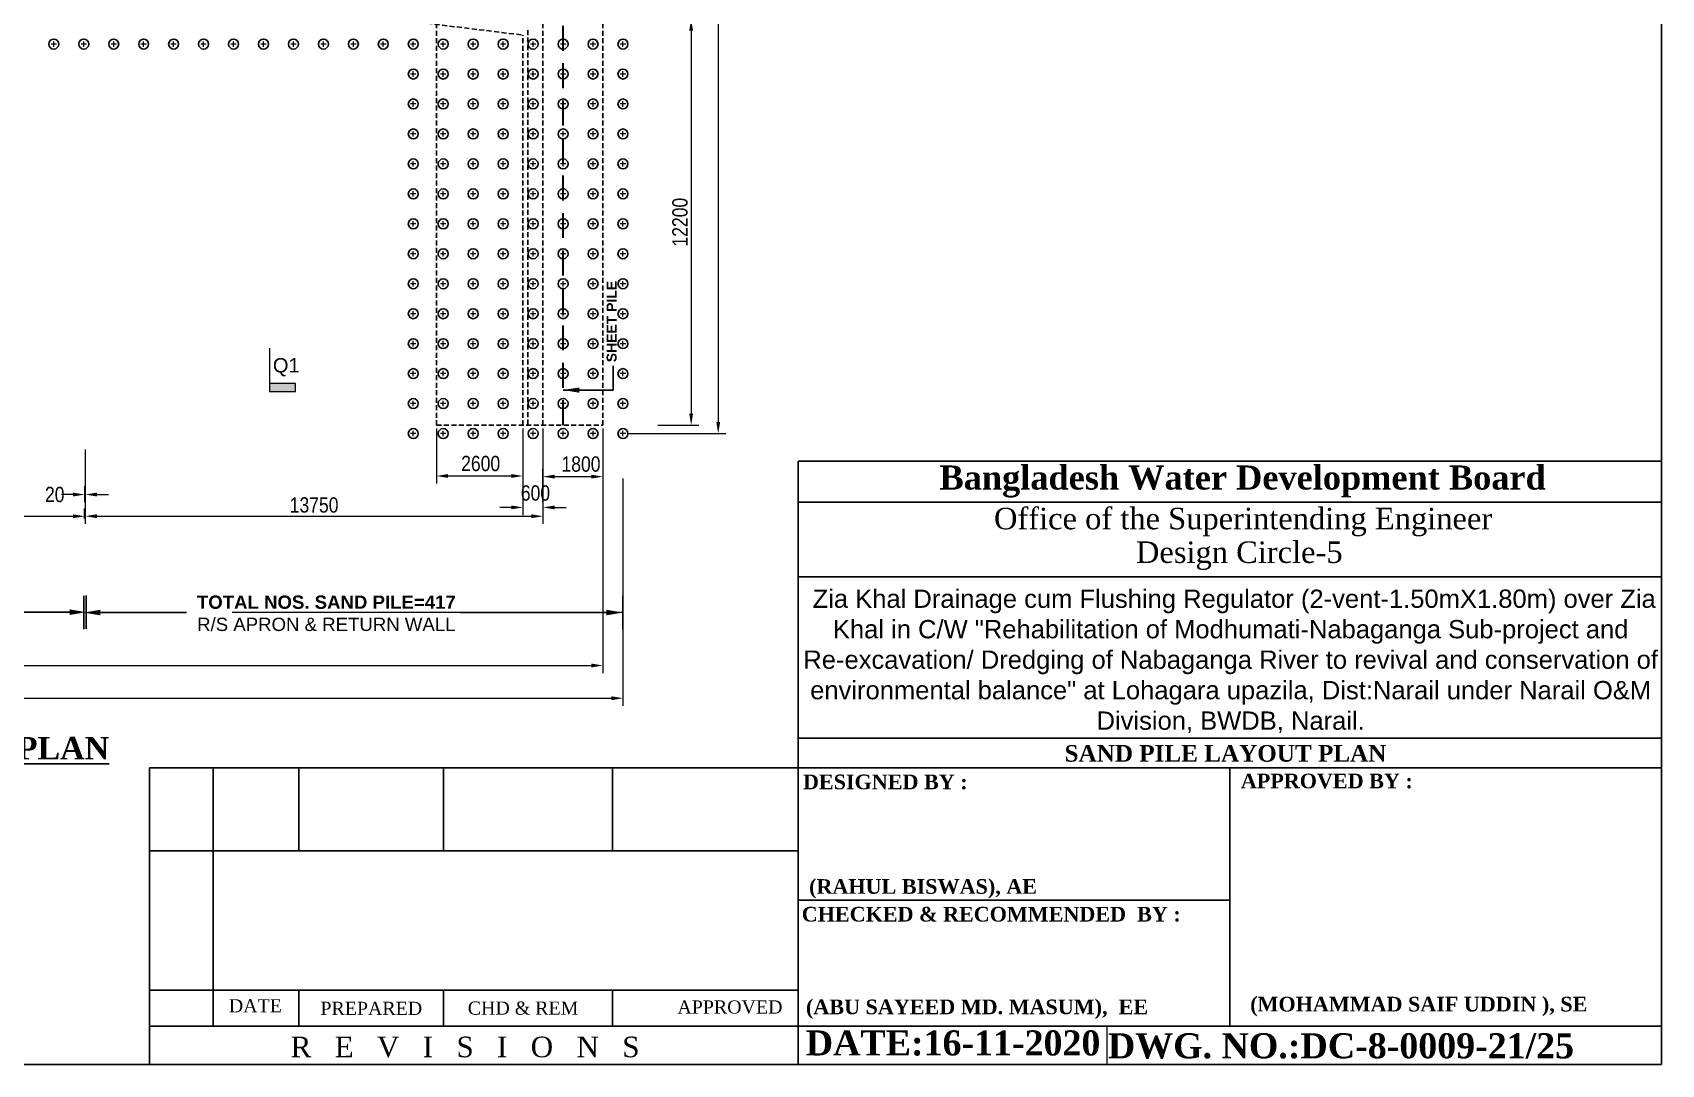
# Model space of a CAD drawing. Extents: x -358915 to 1258323, y -1585493 to -305611.
# Drawn here: x 892963 to 941898, y -1527406 to -1496410 of the extents above; entities that cross this region are included whole.
import ezdxf

# ---------------------------------------------------------------- set-up
doc = ezdxf.new("R2010")
doc.units = 0
doc.header["$LTSCALE"] = 300
doc.header["$MEASUREMENT"] = 0
doc.linetypes.add('DASHED', pattern=[0.75, 0.5, -0.25])
doc.layers.get('0').update_dxf_attribs({"linetype": 'CONTINUOUS'})
doc.layers.get('DEFPOINTS').update_dxf_attribs({"linetype": 'CONTINUOUS'})
for name, color, linetype, lineweight in [('Dim', 7, 'CONTINUOUS', 9), ('Dimension', 8, 'CONTINUOUS', 18), ('Left Bank Profile', 7, 'CONTINUOUS', 25), ('line2', 3, 'CONTINUOUS', 30)]:
    doc.layers.add(name, color=color, linetype=linetype, lineweight=lineweight)
for name, color, linetype in [('LINE', 7, 'CONTINUOUS'), ('P1', 7, 'CONTINUOUS'), ('TEXT', 10, 'CONTINUOUS')]:
    doc.layers.add(name, color=color, linetype=linetype)
doc.styles.add('1-2', font='arial.ttf')
doc.styles.add('Arial', font='arial.ttf')
doc.styles.add('DIM', font='isocp3.shx')
doc.styles.add('dimText', font='ARIALN.TTF')
doc.styles.add('text', font='ARIALN.TTF', dxfattribs={"height": 1.6})
doc.dimstyles.new('dim_230', dxfattribs={"dimtxt": 460, "dimasz": 460, "dimexe": 230, "dimexo": 100, "dimgap": 100, "dimtad": 1, "dimdec": 0, "dimzin": 0, "dimdsep": 46, "dimtxsty": 'dimText', "dimcen": 0.09, "dimclrd": 256, "dimclre": 256, "dimclrt": 7, "dimadec": 0, "dimazin": 0, "dimtfac": 1, "dimtdec": 0, "dimtofl": 0, "dimtmove": 0, "dimatfit": 3, "dimfxl": 1, "dimtolj": 1, "dimtzin": 0, "dimlwd": -1, "dimlwe": -1, "dimarcsym": 0})
doc.dimstyles.new('dim_240', dxfattribs={"dimtxt": 480, "dimasz": 480, "dimexe": 300, "dimexo": 200, "dimgap": 200, "dimtad": 1, "dimdec": 0, "dimzin": 0, "dimdsep": 46, "dimtxsty": 'DIM', "dimcen": 350, "dimclrd": 5, "dimclre": 5, "dimclrt": 7, "dimadec": 0, "dimazin": 0, "dimtfac": 1, "dimtdec": 0, "dimtmove": 0, "dimatfit": 3, "dimfxl": 20, "dimtolj": 1, "dimtzin": 0, "dimarcsym": 0})
doc.dimstyles.new('dim_250', dxfattribs={"dimtxt": 500, "dimasz": 500, "dimexe": 500, "dimexo": 100, "dimgap": 150, "dimtad": 1, "dimdec": 0, "dimzin": 0, "dimdsep": 46, "dimtxsty": 'Arial', "dimcen": 350, "dimclrd": 5, "dimclre": 5, "dimclrt": 7, "dimadec": 0, "dimazin": 0, "dimtfac": 1, "dimtdec": 0, "dimtmove": 0, "dimatfit": 3, "dimfxl": 500, "dimfxlon": 1, "dimtolj": 1, "dimtzin": 0, "dimarcsym": 0})

# ---------------------------------------------------------------- blocks, each defined once
blk = doc.blocks.new('*D1638')
at = {"layer": 'DEFPOINTS', "color": 0, "ltscale": 500}
for p in [(911644, -1496005), (911644, -1508205), (912749, -1508205)]:
    blk.add_point(p, dxfattribs=at)
at = {"layer": 'Dim', "ltscale": 500}
for p, q in [((911744, -1496005), (912979, -1496005)), ((912749, -1496355), (912749, -1507855)), ((911744, -1508205), (912979, -1508205))]:
    blk.add_line(p, q, dxfattribs=at)
for points in [[(912691, -1496355), (912807, -1496355), (912749, -1496005)], [(912691, -1507855), (912807, -1507855), (912749, -1508205)]]:
    blk.add_solid(points, dxfattribs=at)
at = {"layer": 'Dim', "color": 7, "ltscale": 500, "insert": (912414, -1502105), "char_height": 460, "attachment_point": 5, "rotation": 90, "style": 'dimText'}
blk.add_mtext('\\A1;12200', dxfattribs=at)
blk = doc.blocks.new('*D1646')
at = {"layer": 'DEFPOINTS', "color": 0, "ltscale": 500}
for p in [(894528, -1509937), (894548, -1509937), (894548, -1510288)]:
    blk.add_point(p, dxfattribs=at)
at = {"layer": 'Dim', "ltscale": 500}
for p, q in [((894528, -1510037), (894528, -1510518)), ((894548, -1510037), (894548, -1510518)), ((894178, -1510288), (893828, -1510288)), ((894898, -1510288), (895248, -1510288))]:
    blk.add_line(p, q, dxfattribs=at)
for points in [[(894178, -1510229), (894178, -1510346), (894528, -1510288)], [(894898, -1510229), (894898, -1510346), (894548, -1510288)]]:
    blk.add_solid(points, dxfattribs=at)
at = {"layer": 'Dim', "color": 7, "ltscale": 500, "insert": (893629, -1510288), "char_height": 460, "attachment_point": 5, "style": 'dimText'}
blk.add_mtext('\\A1;20', dxfattribs=at)
blk = doc.blocks.new('*D1647')
at = {"layer": 'DEFPOINTS', "color": 0, "ltscale": 500}
for p in [(905096, -1508205), (907696, -1508205), (907696, -1509729)]:
    blk.add_point(p, dxfattribs=at)
at = {"layer": 'Dim', "ltscale": 500}
for p, q in [((905096, -1508305), (905096, -1509959)), ((907696, -1508305), (907696, -1509959)), ((905446, -1509729), (907346, -1509729))]:
    blk.add_line(p, q, dxfattribs=at)
for points in [[(905446, -1509671), (905446, -1509787), (905096, -1509729)], [(907346, -1509671), (907346, -1509787), (907696, -1509729)]]:
    blk.add_solid(points, dxfattribs=at)
at = {"layer": 'Dim', "color": 7, "ltscale": 500, "insert": (906425, -1509357), "char_height": 460, "attachment_point": 5, "style": 'dimText'}
blk.add_mtext('\\A1;2600', dxfattribs=at)
blk = doc.blocks.new('*D1648')
at = {"layer": 'DEFPOINTS', "color": 0, "ltscale": 500}
for p in [(907696, -1509814), (908296, -1510616), (908296, -1510674)]:
    blk.add_point(p, dxfattribs=at)
at = {"layer": 'Dim', "ltscale": 500}
for p, q in [((907696, -1509914), (907696, -1510904)), ((907346, -1510674), (906996, -1510674)), ((908296, -1510716), (908296, -1510904)), ((908646, -1510674), (908996, -1510674))]:
    blk.add_line(p, q, dxfattribs=at)
for points in [[(907346, -1510616), (907346, -1510732), (907696, -1510674)], [(908646, -1510616), (908646, -1510732), (908296, -1510674)]]:
    blk.add_solid(points, dxfattribs=at)
at = {"layer": 'Dim', "color": 7, "ltscale": 500, "insert": (908071, -1510244), "char_height": 460, "attachment_point": 5, "style": 'dimText'}
blk.add_mtext('\\A1;600', dxfattribs=at)
blk = doc.blocks.new('*D1649')
at = {"layer": 'DEFPOINTS', "color": 0, "ltscale": 500}
for p in [(910096, -1508205), (910096, -1509749), (908296, -1510616)]:
    blk.add_point(p, dxfattribs=at)
at = {"layer": 'Dim', "ltscale": 500}
for p, q in [((910096, -1508305), (910096, -1509979)), ((908296, -1510516), (908296, -1509519)), ((908646, -1509749), (909746, -1509749))]:
    blk.add_line(p, q, dxfattribs=at)
for points in [[(908646, -1509691), (908646, -1509807), (908296, -1509749)], [(909746, -1509691), (909746, -1509807), (910096, -1509749)]]:
    blk.add_solid(points, dxfattribs=at)
at = {"layer": 'Dim', "color": 7, "ltscale": 500, "insert": (909439, -1509374), "char_height": 460, "attachment_point": 5, "style": 'dimText'}
blk.add_mtext('\\A1;1800', dxfattribs=at)
blk = doc.blocks.new('*D1650')
at = {"layer": 'DEFPOINTS', "color": 0, "ltscale": 500}
for p in [(910701, -1476055), (910726, -1508455), (913562, -1508455)]:
    blk.add_point(p, dxfattribs=at)
at = {"layer": 'Dim', "ltscale": 500}
for p, q in [((910801, -1476055), (913792, -1476055)), ((913562, -1476405), (913562, -1508105)), ((910826, -1508455), (913792, -1508455))]:
    blk.add_line(p, q, dxfattribs=at)
for points in [[(913504, -1476405), (913621, -1476405), (913562, -1476055)], [(913504, -1508105), (913621, -1508105), (913562, -1508455)]]:
    blk.add_solid(points, dxfattribs=at)
at = {"layer": 'Dim', "color": 7, "ltscale": 500, "insert": (913227, -1492255), "char_height": 460, "attachment_point": 5, "rotation": 90, "style": 'dimText'}
blk.add_mtext('\\A1;32400', dxfattribs=at)
blk = doc.blocks.new('*D1658')
at = {"layer": 'DEFPOINTS', "color": 0, "ltscale": 50}
for p in [(894576, -1512646), (883500, -1513110), (894576, -1513820)]:
    blk.add_point(p, dxfattribs=at)
at = {"layer": 'Dim', "color": 5, "lineweight": -2, "ltscale": 50}
for p, q in [((883500, -1513320), (883500, -1514320)), ((894576, -1513320), (894576, -1514320)), ((884000, -1513820), (894076, -1513820))]:
    blk.add_line(p, q, dxfattribs=at)
at = {"layer": 'Dim', "color": 5, "ltscale": 50}
for points in [[(884000, -1513737), (884000, -1513904), (883500, -1513820)], [(894076, -1513737), (894076, -1513904), (894576, -1513820)]]:
    blk.add_solid(points, dxfattribs=at)
at = {"layer": 'Dim', "color": 7, "ltscale": 50, "insert": (887652, -1512596), "char_height": 450, "attachment_point": 5, "style": 'Arial'}
blk.add_mtext('\\A1;\\P{\\fArial|b1|i0|c0|p34;\\H0.8889x; TOTAL NOS. SAND PILE=121\\P\\fArial|b0|i0|c0|p34;BARREL SIDE}', dxfattribs=at)
blk = doc.blocks.new('T')
at = {"layer": 'Dim'}
h = blk.add_hatch(color=6, dxfattribs=at)
h.dxf.hatch_style = 1
h.paths.add_polyline_path([(-137, 0), (157, 0), (157, 975), (-137, 975)])
at = {"layer": 'Dimension', "color": 0, "lineweight": 13, "ltscale": 2}
for p, q in [((-137, 0), (-137, 975)), ((-137, 975), (157, 975)), ((157, 975), (157, 0)), ((1481, 0), (-137, 0))]:
    blk.add_line(p, q, dxfattribs=at)
blk = doc.blocks.new('*D1666')
at = {"layer": 'DEFPOINTS', "color": 0, "ltscale": 500}
for p in [(883528, -1511114), (894528, -1510940), (894528, -1511114)]:
    blk.add_point(p, dxfattribs=at)
at = {"layer": 'Dim', "ltscale": 500}
for p, q in [((883528, -1511014), (883528, -1510710)), ((883878, -1510940), (894178, -1510940)), ((894528, -1511014), (894528, -1510710))]:
    blk.add_line(p, q, dxfattribs=at)
for points in [[(883878, -1510881), (883878, -1510998), (883528, -1510940)], [(894178, -1510881), (894178, -1510998), (894528, -1510940)]]:
    blk.add_solid(points, dxfattribs=at)
at = {"layer": 'Dim', "color": 7, "ltscale": 500, "insert": (889028, -1510605), "char_height": 460, "attachment_point": 5, "style": 'dimText'}
blk.add_mtext('\\A1;11000', dxfattribs=at)
blk = doc.blocks.new('K')
at = {"layer": 'Dim', "ltscale": 50}
for points in [[(311223, -378424), (311223, -378262)], [(311304, -378343), (311142, -378343)]]:
    blk.add_lwpolyline(points, dxfattribs=at)
at = {"layer": 'P1', "ltscale": 50}
blk.add_circle((311223, -378343), 150, dxfattribs=at)
blk = doc.blocks.new('*D1670')
at = {"layer": 'DEFPOINTS', "color": 0, "ltscale": 500}
for p in [(908296, -1508205), (894546, -1508834), (908296, -1510938)]:
    blk.add_point(p, dxfattribs=at)
at = {"layer": 'Dim', "ltscale": 500}
for p, q in [((908296, -1508305), (908296, -1511168)), ((894546, -1508934), (894546, -1511168)), ((894896, -1510938), (907946, -1510938))]:
    blk.add_line(p, q, dxfattribs=at)
for points in [[(894896, -1510879), (894896, -1510996), (894546, -1510938)], [(907946, -1510879), (907946, -1510996), (908296, -1510938)]]:
    blk.add_solid(points, dxfattribs=at)
at = {"layer": 'Dim', "color": 7, "ltscale": 500, "insert": (901421, -1510603), "char_height": 460, "attachment_point": 5, "style": 'dimText'}
blk.add_mtext('\\A1;13750', dxfattribs=at)
blk = doc.blocks.new('*D1671')
at = {"layer": 'DEFPOINTS', "color": 0, "ltscale": 50}
for p in [(910701, -1510126), (894501, -1512652), (910701, -1513833)]:
    blk.add_point(p, dxfattribs=at)
at = {"layer": 'Dim', "color": 5, "lineweight": -2, "ltscale": 50}
for p, q in [((894501, -1513333), (894501, -1514333)), ((910701, -1513333), (910701, -1514333)), ((895001, -1513833), (897587, -1513833)), ((910201, -1513833), (905815, -1513833))]:
    blk.add_line(p, q, dxfattribs=at)
at = {"layer": 'Dim', "color": 5, "ltscale": 50}
for points in [[(895001, -1513749), (895001, -1513916), (894501, -1513833)], [(910201, -1513749), (910201, -1513916), (910701, -1513833)]]:
    blk.add_solid(points, dxfattribs=at)
at = {"layer": 'Dim', "color": 7, "ltscale": 50, "insert": (901701, -1513481), "char_height": 450, "attachment_point": 5, "style": 'Arial'}
blk.add_mtext('\\A1;\\P {\\fArial|b1|i0|c0|p34;\\H0.8889x;TOTAL NOS. SAND PILE=417\\P\\fArial|b0|i0|c0|p34;\\H1.125x; \\H0.8889x;R/S APRON & RETURN WALL}', dxfattribs=at)
blk = doc.blocks.new('*D1672')
at = {"layer": 'DEFPOINTS', "color": 0, "ltscale": 500}
for p in [(868401, -1509704), (910701, -1509704), (910701, -1516405)]:
    blk.add_point(p, dxfattribs=at)
at = {"layer": 'Dim', "ltscale": 500}
for p, q in [((868401, -1509804), (868401, -1516635)), ((910701, -1509804), (910701, -1516635)), ((868751, -1516405), (910351, -1516405))]:
    blk.add_line(p, q, dxfattribs=at)
for points in [[(868751, -1516347), (868751, -1516464), (868401, -1516405)], [(910351, -1516347), (910351, -1516464), (910701, -1516405)]]:
    blk.add_solid(points, dxfattribs=at)
at = {"layer": 'Dim', "color": 7, "ltscale": 500, "insert": (889551, -1516799), "char_height": 460, "attachment_point": 5, "style": 'dimText'}
blk.add_mtext('\\A1;42300', dxfattribs=at)
blk = doc.blocks.new('*D1673')
at = {"layer": 'DEFPOINTS', "color": 0, "ltscale": 500}
for p in [(869007, -1509123), (910097, -1509373), (910097, -1515422)]:
    blk.add_point(p, dxfattribs=at)
at = {"layer": 'Dim', "ltscale": 500}
for p, q in [((869007, -1509223), (869007, -1515652)), ((910097, -1509473), (910097, -1515652)), ((869357, -1515422), (909747, -1515422))]:
    blk.add_line(p, q, dxfattribs=at)
for points in [[(869357, -1515364), (869357, -1515481), (869007, -1515422)], [(909747, -1515364), (909747, -1515481), (910097, -1515422)]]:
    blk.add_solid(points, dxfattribs=at)
at = {"layer": 'Dim', "color": 7, "ltscale": 500, "insert": (889552, -1515013), "char_height": 460, "attachment_point": 5, "style": 'dimText'}
blk.add_mtext('\\A1;41090', dxfattribs=at)

msp = doc.modelspace()

# ---------------------------------------------------------------- linework, layer by layer
at = {"layer": 'Dim', "ltscale": 50}
msp.add_line((910698.4, -1513832.3), (898955.9, -1513826.7), dxfattribs=at)
at = {"layer": 'Left Bank Profile'}
msp.add_lwpolyline([(897323, -1527406.1), (941898.4, -1527406.1)], dxfattribs=at)
msp.add_lwpolyline([(897323, -1527406.1), (941898.4, -1527406.1)], dxfattribs=at)
at = {"layer": 'LINE', "color": 6, "linetype": 'DASHED', "lineweight": 30, "ltscale": 5}
msp.add_line((908907, -1508204.9), (908907, -1476304.3), dxfattribs=at)
at = {"layer": 'LINE', "linetype": 'DASHED'}
for p, q in [((910095.9, -1508204.9), (910095.9, -1476304.3)), ((894545.8, -1494870.8), (907695.9, -1496484.7)), ((905095.9, -1508204.9), (905095.9, -1496038.6)), ((907845.9, -1496334.7), (907845.9, -1508204.9)), ((908295.9, -1508204.9), (908295.9, -1496004.6)), ((907695.9, -1508204.9), (907695.9, -1496484.7)), ((907695.9, -1508204.9), (907695.9, -1496484.7)), ((905095.9, -1508204.9), (910095.9, -1508204.9))]:
    msp.add_line(p, q, dxfattribs=at)
at = {"layer": 'LINE', "lineweight": 9}
msp.add_line((941898.4, -1508542.2), (941898.4, -1527406.1), dxfattribs=at)
at = {"layer": 'LINE'}
for p, q in [((915968.7, -1509285.8), (941898.4, -1509285.8)), ((915968.7, -1509285.8), (915968.7, -1518704.3)), ((915968.7, -1510515.2), (941898.4, -1510515.2)), ((915968.7, -1512760.7), (941898.4, -1512760.7)), ((915968.7, -1517607.6), (941898.4, -1517607.6)), ((896473.6, -1518498.2), (915414.1, -1518498.2)), ((896473.6, -1518498.2), (896473.6, -1527406.1)), ((897821.7, -1518498.2), (915968.7, -1518498.2)), ((898386.5, -1518498.2), (898386.5, -1526255.4)), ((898386.5, -1518498.2), (898386.5, -1526255.4)), ((898386.5, -1518498.2), (898386.5, -1526255.4)), ((898386.5, -1518498.2), (898386.5, -1526255.4)), ((900965.1, -1518498.2), (900965.1, -1520986)), ((905309.3, -1520986), (905309.3, -1518498)), ((910389.6, -1520986), (910389.6, -1518498.2)), ((915968.7, -1518498.2), (941898.4, -1518498.2)), ((915968.7, -1527406.1), (915968.7, -1518704.3)), ((928933.5, -1518498.2), (928933.5, -1526255.4)), ((896473.6, -1520986), (915414.1, -1520986)), ((897821.7, -1520986), (915968.7, -1520986)), ((915968.7, -1522469.8), (928933.5, -1522469.8)), ((896473.6, -1525173.7), (915414.1, -1525173.7)), ((897821.7, -1525173.7), (915968.7, -1525173.7)), ((897821.7, -1525173.7), (915414.1, -1525173.7)), ((897821.7, -1525173.7), (915414.1, -1525173.7)), ((900965.1, -1525173.7), (900965.1, -1526255.4)), ((905309.3, -1526255.4), (905309.3, -1525173.7)), ((910389.6, -1526255.4), (910389.6, -1525173.7)), ((896473.6, -1526255.4), (915414.1, -1526255.4)), ((897821.7, -1526255.4), (915968.7, -1526255.4)), ((897821.7, -1526255.4), (915414.1, -1526255.4)), ((897821.7, -1526255.4), (915414.1, -1526255.4)), ((915968.7, -1526255.4), (941898.4, -1526255.4)), ((920833.8, -1526255.4), (941898.4, -1526255.4)), ((920833.8, -1526255.4), (941898.4, -1526255.4)), ((920833.8, -1526255.4), (941898.4, -1526255.4))]:
    msp.add_line(p, q, dxfattribs=at)
at = {"layer": 'LINE', "color": 7, "lineweight": 9}
for p, q in [((925236.1, -1526255.4), (925236.1, -1527406.1)), ((916831.5, -1527406.1), (896473.6, -1527406.1)), ((941898.4, -1527406.1), (916831.5, -1527406.1)), ((936549.1, -1527406.1), (938302.2, -1527406.1))]:
    msp.add_line(p, q, dxfattribs=at)
at = {"layer": 'LINE'}
msp.add_lwpolyline([(941898.4, -1527406.1), (857123.8, -1527406.1), (857123.8, -1467458.4), (941898.4, -1467458.4)], close=True, dxfattribs=at)

# ---------------------------------------------------------------- block references
at = {"color": 5, "linetype": 'DASHED'}
for p in [(582377.7, -1118411.8), (583277.7, -1118411.8), (584177.7, -1118411.8), (585077.7, -1118411.8), (585977.7, -1118411.8), (586877.7, -1118411.8), (586877.7, -1118411.8), (587777.7, -1118411.8), (588677.7, -1118411.8), (589577.7, -1118411.8), (590477.7, -1118411.8), (591377.7, -1118411.8), (592277.7, -1118411.8), (593177.7, -1118411.8), (594077.7, -1118411.8), (594977.7, -1118411.8), (595877.7, -1118411.8), (596777.7, -1118411.8), (597677.7, -1118411.8), (598577.7, -1118411.8), (599477.7, -1118411.8), (593177.7, -1119311.8), (594077.7, -1119311.8), (594977.7, -1119311.8), (595877.7, -1119311.8), (596777.7, -1119311.8), (597677.7, -1119311.8), (598577.7, -1119311.8), (599477.7, -1119311.8), (593177.7, -1120211.8), (594077.7, -1120211.8), (594977.7, -1120211.8), (595877.7, -1120211.8), (596777.7, -1120211.8), (597677.7, -1120211.8), (598577.7, -1120211.8), (599477.7, -1120211.8), (593177.7, -1121111.8), (594077.7, -1121111.8), (594977.7, -1121111.8), (595877.7, -1121111.8), (596777.7, -1121111.8), (597677.7, -1121111.8), (598577.7, -1121111.8), (599477.7, -1121111.8), (593177.7, -1122011.8), (594077.7, -1122011.8), (594977.7, -1122011.8), (595877.7, -1122011.8), (596777.7, -1122011.8), (597677.7, -1122011.8), (598577.7, -1122011.8), (599477.7, -1122011.8), (593177.7, -1122911.8), (594077.7, -1122911.8), (594977.7, -1122911.8), (595877.7, -1122911.8), (596777.7, -1122911.8), (597677.7, -1122911.8), (598577.7, -1122911.8), (599477.7, -1122911.8), (593177.7, -1123811.8), (594077.7, -1123811.8), (594977.7, -1123811.8), (595877.7, -1123811.8), (596777.7, -1123811.8), (597677.7, -1123811.8), (598577.7, -1123811.8), (599477.7, -1123811.8), (593177.7, -1124711.8), (594077.7, -1124711.8), (594977.7, -1124711.8), (595877.7, -1124711.8), (596777.7, -1124711.8), (597677.7, -1124711.8), (598577.7, -1124711.8), (599477.7, -1124711.8), (593177.7, -1125611.8), (594077.7, -1125611.8), (594977.7, -1125611.8), (595877.7, -1125611.8), (596777.7, -1125611.8), (597677.7, -1125611.8), (598577.7, -1125611.8), (599477.7, -1125611.8), (593177.7, -1126511.8), (594077.7, -1126511.8), (594977.7, -1126511.8), (595877.7, -1126511.8), (596777.7, -1126511.8), (597677.7, -1126511.8), (598577.7, -1126511.8), (599477.7, -1126511.8), (593177.7, -1127411.8), (594077.7, -1127411.8), (594977.7, -1127411.8), (595877.7, -1127411.8), (596777.7, -1127411.8), (597677.7, -1127411.8), (598577.7, -1127411.8), (599477.7, -1127411.8), (593177.7, -1128311.8), (594077.7, -1128311.8), (594977.7, -1128311.8), (595877.7, -1128311.8), (596777.7, -1128311.8), (597677.7, -1128311.8), (598577.7, -1128311.8), (599477.7, -1128311.8), (593177.7, -1129211.8), (594077.7, -1129211.8), (594977.7, -1129211.8), (595877.7, -1129211.8), (596777.7, -1129211.8), (597677.7, -1129211.8), (598577.7, -1129211.8), (599477.7, -1129211.8), (593177.7, -1130111.8), (594077.7, -1130111.8), (594977.7, -1130111.8), (595877.7, -1130111.8), (596777.7, -1130111.8), (597677.7, -1130111.8), (598577.7, -1130111.8), (599477.7, -1130111.8)]:
    msp.add_blockref('K', p, dxfattribs=at)
at = {"layer": 'line2', "color": 1, "xscale": -0.7999999998137355, "yscale": 0.7999999998137355, "zscale": 0.8, "rotation": 270}
msp.add_blockref('T', (900085.6, -1507078.6), dxfattribs=at)

# ---------------------------------------------------------------- texts
at = {"layer": 'Dimension', "color": 0, "lineweight": 13, "ltscale": 2, "insert": (900585.2, -1506463.2), "char_height": 432, "width": 896.471, "attachment_point": 5, "style": '1-2'}
msp.add_mtext('Q1', dxfattribs=at)
at = {"layer": 'LINE', "color": 7, "lineweight": 9}
for s, insert, char_height, width, attachment_point in [('{\\fTimes New Roman|b1|i0|c0|p18;Bangladesh Water Development Board}', (920209.6, -1509414.1), 722.396, 25948.239, 1), ('{\\fTimes New Roman|b0|i0|c0|p18;Office of the Superintending Engineer}', (921846.9, -1510684.3), 646.475, 23221.184, 1), ('{\\fTimes New Roman|b0|i0|c0|p18;Design Circle-5}', (926111.3, -1511695.2), 646.475, 23221.184, 1), ('\\A1;{\\fArial|b0|i0|c0|p34; Zia Khal Drainage cum Flushing Regulator (2-vent-1.50mX1.80m) over Zia Khal in\\A0;\\C256; C/W "Rehabilitatio\\A1;\\C7;n of Modhumati-Nabaganga Sub-project and Re-excavation/ Dredging of\\C256; Nabaganga River to revival and conservation of environmental balance" at Lohagara upazila, Dist:Narail under Narail O&M Division, BWDB, Narail.}', (928956.8, -1517455.1), 549.29, 25764.719, 8), ('{\\fTimes New Roman|b1|i0|c0|p18;\\C0;SAND PILE LAYOUT PLAN}', (928801.4, -1518319.1), 499.725, 21321.343, 8)]:
    msp.add_mtext(s, dxfattribs=dict(at, insert=insert, char_height=char_height, width=width, attachment_point=attachment_point))
at = {"layer": 'LINE', "color": 7, "lineweight": 9, "attachment_point": 1}
for s, insert, char_height in [('{\\fTimes New Roman|b1|i0|c0|p18;DESIGNED BY :}', (916107.7, -1518699.4), 439.779), ('{\\fTimes New Roman|b1|i0|c0|p18;APPROVED BY :}', (929262.2, -1518671), 439.779), ('{\\fTimes New Roman|b1|i0|c0|p18;\\C0;(RAHUL BISWAS), AE}', (916292.6, -1521840.7), 439.779), ('{\\fTimes New Roman|b1|i0|c0|p18;CHECKED & RECOMMENDED  BY :}', (916071.6, -1522673.9), 439.779), ('{\\fTimes New Roman|b0|i0|c0|p18;DATE }', (898859.2, -1525447), 395.801), ('{\\fTimes New Roman|b0|i0|c0|p18;PREPARED\\fTimes New Roman|b1|i0|c0|p18; }', (901611.5, -1525524.7), 395.801), ('{\\fTimes New Roman|b0|i0|c0|p18;CHD & REM }', (906037.3, -1525516.4), 395.801), ('{\\fTimes New Roman|b0|i0|c0|p18;APPROVED}', (912335.7, -1525482.4), 395.801), ('{\\fTimes New Roman|b1|i0|c0|p18;\\C0;(ABU SAYEED MD. MASUM),  EE }', (916199.1, -1525458.1), 439.779), ('{\\fTimes New Roman|b1|i0|c0|p18;\\C0;(MOHAMMAD SAIF UDDIN ), SE}', (929544, -1525375.5), 439.779), ('{\\fTimes New Roman|b0|i0|c0|p18;R   E   V   I   S   I   O   N   S}', (900715.4, -1526571.4), 618.439), ('{\\fTimes New Roman|b1|i0|c0|p18;DATE:16-11-2020}', (916191.5, -1526383.7), 753.529), ('{\\fTimes New Roman|b0|i0|c0|p18; \\fTimes New Roman|b1|i0|c0|p18;DWG. NO.:DC-8-0009-21/25}', (924984.2, -1526469.2), 753.529)]:
    msp.add_mtext(s, dxfattribs=dict(at, insert=insert, char_height=char_height))
at = {"layer": 'TEXT', "color": 2, "insert": (910207.9, -1506312.9, 0), "char_height": 300, "width": 4422.331, "attachment_point": 1, "rotation": 90, "style": 'text'}
msp.add_mtext('{\\fArial|b1|i0|c0|p34;\\C6;SHEET PILE }', dxfattribs=at)
at = {"layer": 'TEXT', "color": 7, "insert": (882207.3, -1517911.5), "char_height": 179.712, "width": 14072.005, "attachment_point": 4, "style": 'Arial'}
msp.add_mtext('{\\fTimes New Roman|b1|i0|c0|p18;\\H3.756x;\\L\\C6;SAND PILE LAYOUT PLAN}', dxfattribs=at)

# ---------------------------------------------------------------- dimensions: what is measured, and where the dimension line sits
at = {"layer": 'Dim', "ltscale": 500}
for base, p1, p2, picture, middle in [((913562.2, -1508454.6), (910700.8, -1476054.6), (910725.8, -1508454.6), '*D1650', (913227.3, -1492254.6)), ((912749.1, -1508204.9), (911644.4, -1496004.6), (911644.4, -1508204.9), '*D1638', (912414.2, -1502104.7))]:
    dim = msp.add_linear_dim(base=base, p1=p1, p2=p2, angle=90, dimstyle='dim_230', override={"dimasz": 350, "dimsah": 1, "dimtmove": 2}, dxfattribs=at)
    dim.commit()
    dim.dimension.update_dxf_attribs({"geometry": picture, "text_midpoint": middle})
for base, p1, p2, picture, middle in [((908295.9, -1510937.7), (894545.8, -1508834.4), (908295.9, -1508204.9), '*D1670', (901420.8, -1510602.9)), ((894527.7, -1510939.7), (883528.1, -1511114.3), (894527.7, -1511114.3), '*D1666', (889027.9, -1510604.8))]:
    dim = msp.add_linear_dim(base=base, p1=p1, p2=p2, dimstyle='dim_230', override={"dimasz": 350, "dimsah": 1, "dimtmove": 2}, dxfattribs=at)
    dim.commit()
    dim.dimension.update_dxf_attribs({"geometry": picture, "text_midpoint": middle})
for base, p1, p2, picture, middle in [((907695.9, -1509728.9), (905095.9, -1508204.9), (907695.9, -1508204.9), '*D1647', (906424.7, -1509356.5)), ((910095.9, -1509749), (908295.9, -1510615.5), (910095.9, -1508204.9), '*D1649', (909438.9, -1509374.4)), ((910097.4, -1515422.3), (869007, -1509123.1), (910097.4, -1509373.2), '*D1673', (889552.2, -1515013.1)), ((910700.8, -1516405.3), (868400.8, -1509703.7), (910700.8, -1509703.7), '*D1672', (889550.8, -1516798.8)), ((894547.7, -1510287.7), (894527.7, -1509936.5), (894547.7, -1509936.5), '*D1646', (893628.7, -1510287.7)), ((908295.9, -1510673.9), (907695.9, -1509814.3), (908295.9, -1510615.5), '*D1648', (908070.9, -1510244.2))]:
    dim = msp.add_linear_dim(base=base, p1=p1, p2=p2, dimstyle='dim_230', override={"dimasz": 350, "dimsah": 1, "dimtmove": 2}, dxfattribs=at)
    dim.commit()
    dim.dimension.update_dxf_attribs({"geometry": picture, "text_midpoint": middle, "dimtype": 160})
at = {"layer": 'Dim', "ltscale": 50}
for base, p1, p2, text, picture, middle in [((894575.9, -1513820.2), (883499.8, -1513110.4), (894575.9, -1512646), '\\X{\\fArial|b1|i0|c0|p34;\\H0.8889x; TOTAL NOS. SAND PILE=121\\P\\fArial|b0|i0|c0|p34;BARREL SIDE}', '*D1658', (887651.7, -1512596)), ((910700.8, -1513832.7), (894500.8, -1512652.5), (910700.8, -1510126.5), '\\X {\\fArial|b1|i0|c0|p34;\\H0.8889x;TOTAL NOS. SAND PILE=417\\P\\fArial|b0|i0|c0|p34;\\H1.125x; \\H0.8889x;R/S APRON & RETURN WALL}', '*D1671', (901700.8, -1513480.7))]:
    dim = msp.add_linear_dim(base=base, p1=p1, p2=p2, text=text, dimstyle='dim_250', override={"dimtxt": 450, "dimtmove": 2}, dxfattribs=at)
    dim.commit()
    dim.dimension.update_dxf_attribs({"geometry": picture, "text_midpoint": middle, "dimtype": 160})

# ---------------------------------------------------------------- leaders
at = {"layer": 'line2', "color": 7}
msp.add_leader([(908907, -1507148.7, 0), (910410.8, -1507148.7, 0), (910410.8, -1506422.9, 0)], dimstyle='dim_240', override={"dimgap": 200, "dimtad": 0}, dxfattribs=at)

doc.saveas('drawing.dxf')
